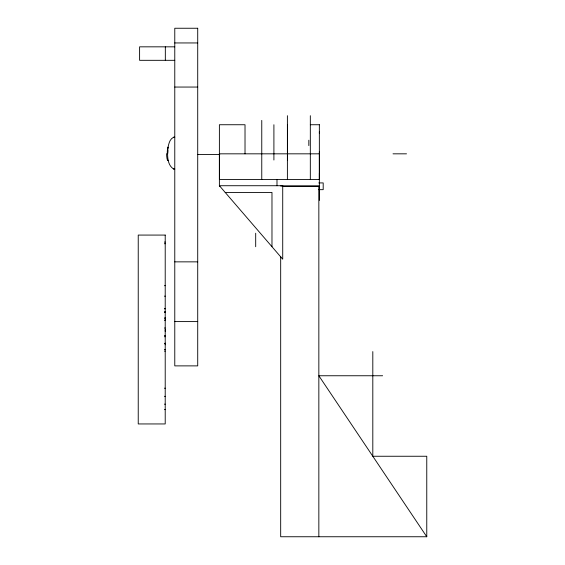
<?xml version="1.0" encoding="UTF-8"?>
<svg xmlns="http://www.w3.org/2000/svg" width="565" height="565" viewBox="0 0 565 565"><rect width="100%" height="100%" fill="white"/><g stroke="black" fill="none" stroke-linecap="round" stroke-linejoin="round"><path stroke-width="0.85" d="M165.213 344.777L165.213 343.117M165.213 331.45L165.213 329.508M165.213 319.599L165.213 317.7M319.366 153.828L319.366 151.752M319.366 133.255L319.366 131.843M167.741 149.337L168.052 147.105M167.862 148.334C167.36 155.206 166.972 164.775 173.519 168.935A3.164 3.164 0 0 0 174.126 169.062L174.776 169.062M167.904 148.009L167.975 147.55M168.01 147.38C168.773 143.708 169.747 139.039 173.519 137.316A3.164 3.164 0 0 1 174.126 137.189L174.776 137.189M174.776 42.947L197.715 42.947M174.776 46.831L139.597 46.831L139.597 60.321L174.776 60.321M174.776 87.052L197.715 87.052M310.326 124.738L319.366 124.738M393.014 153.828L406.51 153.828M197.715 154.506L219.785 154.506M319.366 179.486L219.389 179.486L219.389 153.828L319.352 153.828L319.366 179.486L319.359 173.236M318.787 182.919L323.194 182.919L323.194 189.663L318.787 189.663M280.678 185.998L318.844 185.998L318.844 536.75M219.856 186.231L219.389 186.231L219.389 124.738L245.019 124.738L245.019 153.828M282.719 186.231L319.366 186.231M225.202 192.439L271.977 192.439L271.977 246.721M164.457 242.074L165.213 242.074M164.457 243.734L165.213 243.734M174.776 261.856L197.715 261.856M164.457 285.685L165.213 285.685M164.457 296.159L165.213 296.159M164.457 308.575L165.213 308.575M164.457 308.829L165.213 308.829M164.457 311.718L165.213 311.718M164.457 312.396L165.213 312.396M164.457 318.06L165.213 318.06M164.457 320.32L165.213 320.32M174.776 321.591L197.715 321.591M164.457 328.025L165.213 328.025M164.457 335.631L165.213 335.631M164.457 336.726L165.213 336.726M164.457 343.372L165.213 343.372M164.457 349.53L165.213 349.53M164.457 351.091L165.213 351.091M382.625 375.753L318.844 375.753L426.766 536.75L280.678 536.75L280.678 256.503M164.457 388.204L165.213 388.204M164.457 396.333L165.213 396.333M164.457 404.166L165.213 404.166M164.457 409.611L165.213 409.611M426.766 536.75L426.766 456.252L372.808 456.252L372.808 351.585M319.352 124.738L319.366 200.434M310.326 115.698L310.326 179.486M308.829 140.212L308.829 145.593M287.507 124.738L287.507 160.156M287.394 115.698L287.394 179.486M276.991 179.486L276.991 185.723M273.905 124.738L273.905 160.015M261.764 120.394L261.764 179.486M255.691 233.225L255.691 246.721M165.333 46.831L165.333 60.321M173.321 137.387A3.228 3.228 0 0 1 174.126 137.189M174.126 169.062A3.228 3.228 0 0 1 173.321 168.864M167.558 153.828A6.639 1.179 88.9 0 1 167.551 153.122M168.314 160.248A6.716 1.229 88.9 0 1 166.569 153.581M167.268 152.91A6.702 1.179 88.9 0 1 167.621 148.595M167.784 153.313A6.702 0.678 -89.1 0 1 167.918 150.459M197.715 28.25L174.776 28.25L174.776 365.88L197.715 365.88L197.715 28.25M282.719 185.723L219.418 185.723L282.719 259.187L282.719 185.723M165.213 235.075L138.234 235.075L138.234 423.948L165.213 423.948L165.213 235.075"/></g></svg>
